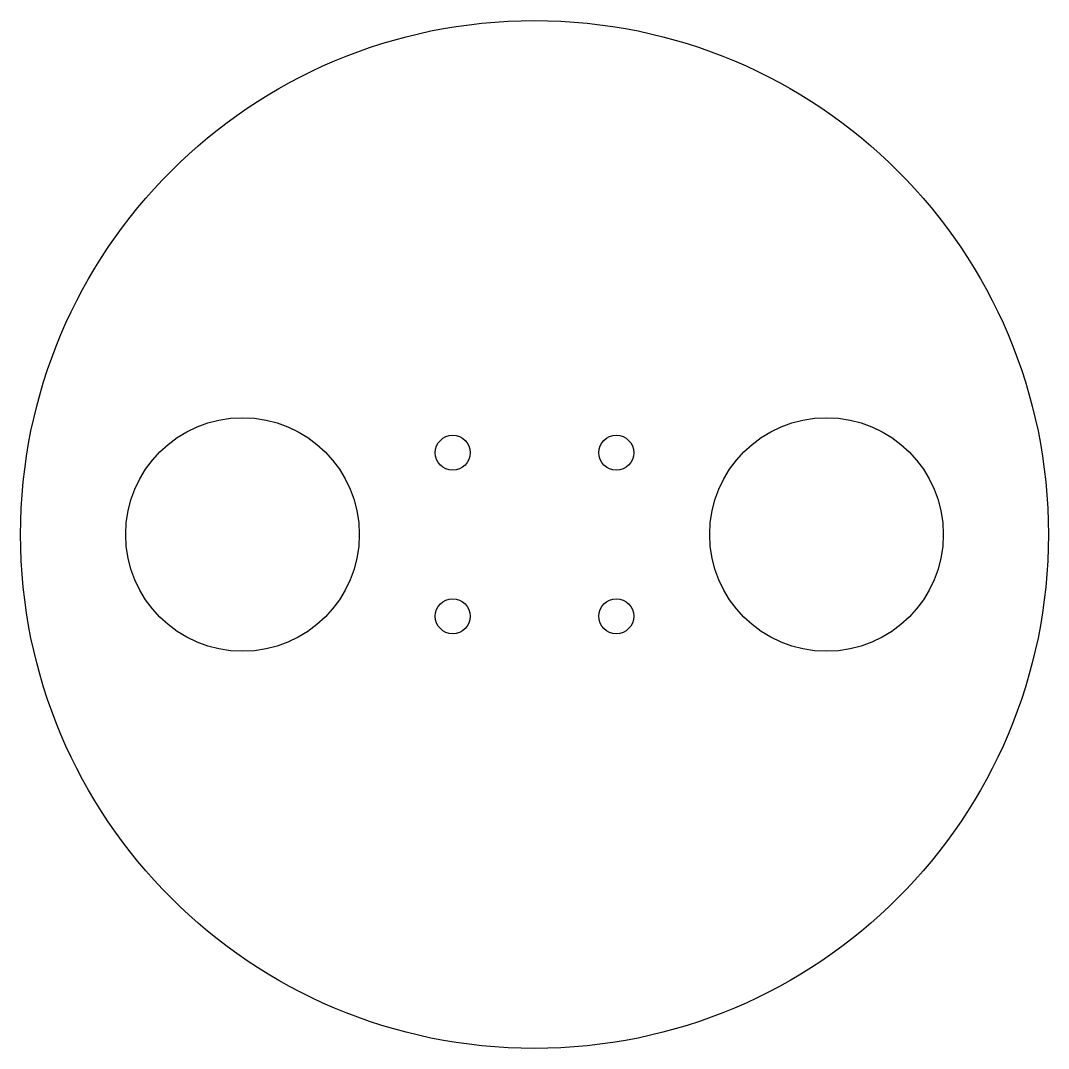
# Model space of a CAD drawing. Header units: millimetres. Extents: x -44 to 44, y -44 to 44.
import ezdxf

# ---------------------------------------------------------------- set-up
doc = ezdxf.new("R2010")
doc.units = ezdxf.units.MM
doc.layers.get('0').update_dxf_attribs({"linetype": 'CONTINUOUS'})

msp = doc.modelspace()

# ---------------------------------------------------------------- linework, layer by layer
for centre, radius in [((0, 0), 44), ((-25, 0), 10), ((25, 0), 10), ((-7, 7), 1.5), ((7, 7), 1.5), ((-7, -7), 1.5), ((7, -7), 1.5)]:
    msp.add_circle(centre, radius)

doc.saveas('drawing.dxf')
